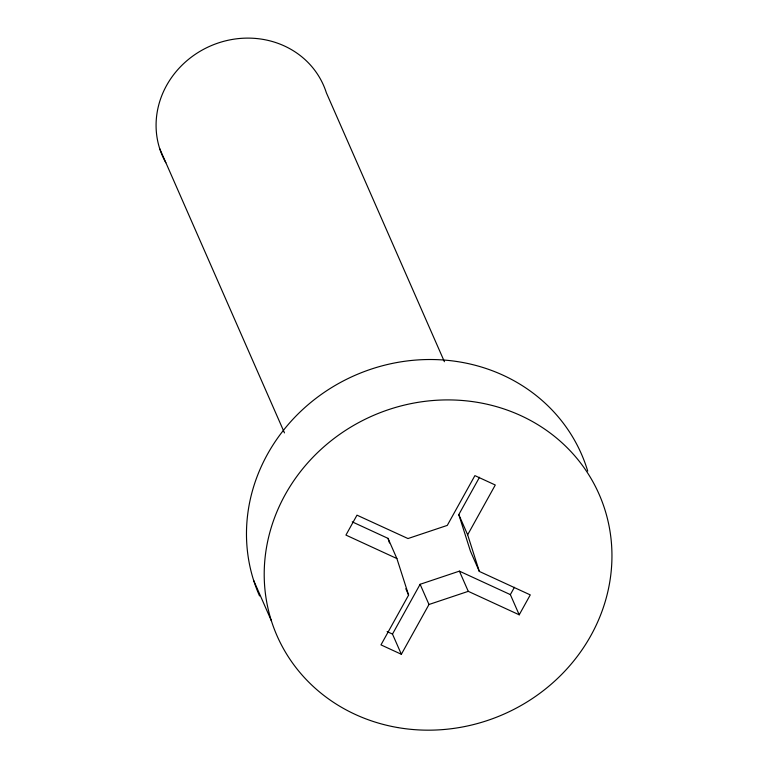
<?xml version="1.0" encoding="UTF-8"?>
<svg xmlns="http://www.w3.org/2000/svg" width="768" height="768" viewBox="0 0 768 768"><rect width="100%" height="100%" fill="white"/><g stroke="black" fill="none" stroke-linecap="round" stroke-linejoin="round"><path stroke-width="1.15" d="M352.253 521.875L388.022 538.368L396.893 558.557L408.605 595.094L380.976 644.88L401.357 654.278L428.986 604.493L468.269 591.341L519.216 614.813L530.266 594.902L479.318 571.421L470.458 551.222L458.794 514.598L479.51 477.254M401.357 654.278L392.486 634.08L420.115 584.294L459.398 571.142L510.355 594.614L519.216 614.813M479.318 571.421L467.654 534.797L495.283 485.011L474.902 475.622L447.283 525.398L407.99 538.55L356.986 515.165L345.936 535.085L396.893 558.557M510.355 594.614L514.426 587.28M387.13 631.603L392.486 634.08M444.413 361.718L326.362 92.784A87.946 81.485 -23.7 0 0 210.509 45.955A87.946 81.485 -23.7 0 0 165.821 162.71M458.794 514.598L467.654 534.797M459.398 571.142L468.269 591.341M420.115 584.294L428.986 604.493M405.802 588.72L408.605 595.094M159.677 148.579L284.477 432.893M253.661 580.445L271.392 620.842M388.022 538.368L389.482 542.928M259.546 595.93A175.891 162.97 -23.7 0 1 363.648 371.808A175.891 162.97 -23.7 0 1 587.722 471.091M397.584 727.536A175.891 162.97 -23.7 0 0 604.762 509.242A175.891 162.97 -23.7 0 0 311.885 458.352A175.891 162.97 -23.7 0 0 397.584 727.536"/></g></svg>
